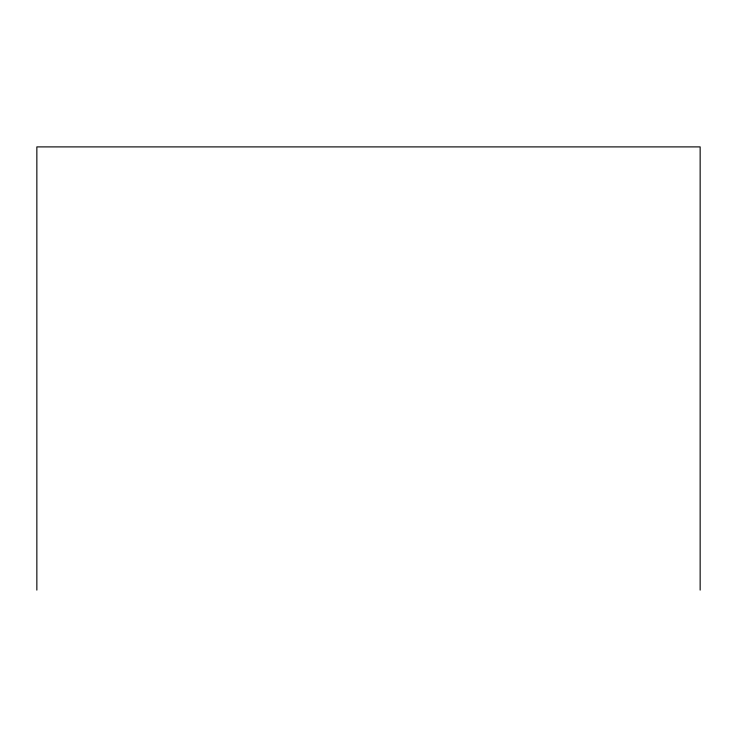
<?xml version="1.0" encoding="UTF-8"?>
<svg xmlns="http://www.w3.org/2000/svg" width="737" height="737" viewBox="0 0 737 737"><rect width="100%" height="100%" fill="white"/><g stroke="black" fill="none" stroke-linecap="round" stroke-linejoin="round"><path stroke-width="1.11" d="M700.15 590.107L700.15 146.893L36.85 146.893L36.85 590.107"/></g></svg>
